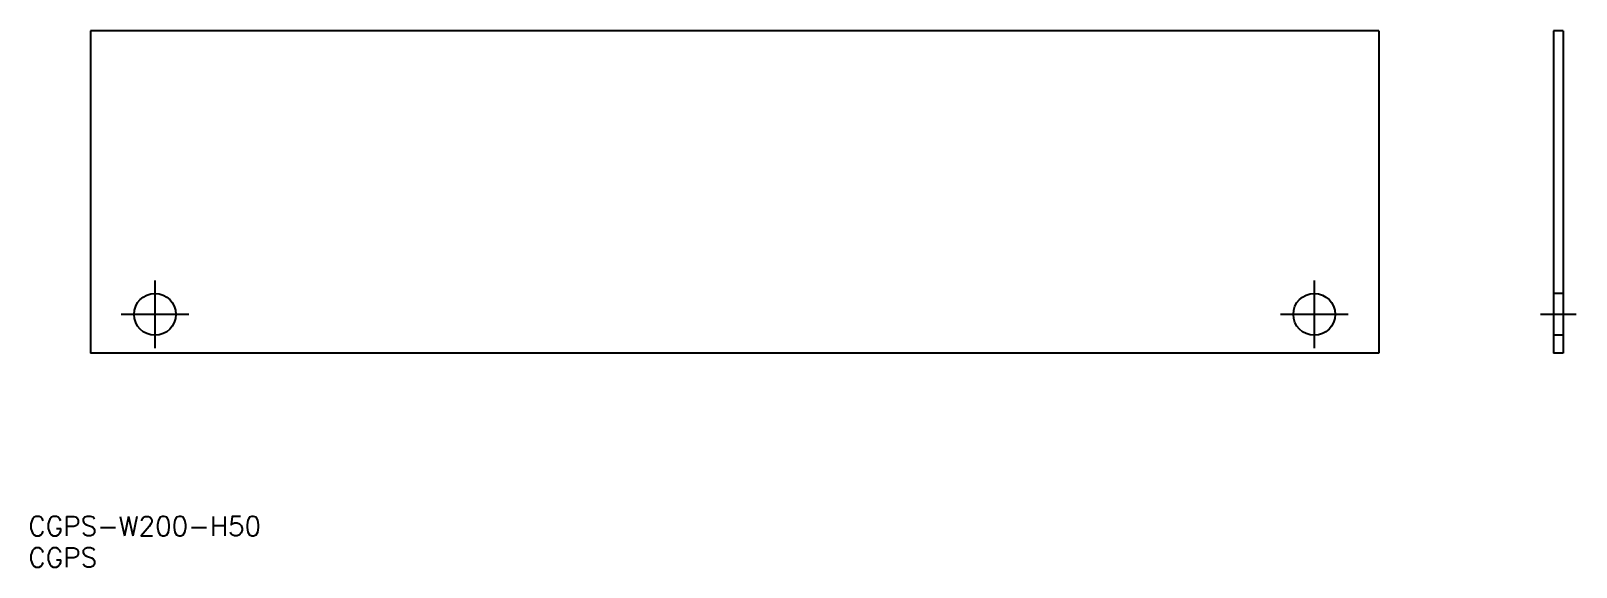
# Model space of a CAD drawing. Extents: x -9 to 231, y -33 to 50.
import ezdxf

# ---------------------------------------------------------------- set-up
doc = ezdxf.new("R2010")
doc.units = 0
doc.linetypes.add('CENTER', pattern=[50.8, 31.75, -6.35, 6.35, -6.35])
doc.linetypes.add('DASHED', pattern=[19.05, 12.7, -6.35])
doc.layers.get('0').update_dxf_attribs({"linetype": 'CONTINUOUS'})
doc.layers.add('CENTER', color=1, linetype='CENTER')
doc.styles.get("Standard").update_dxf_attribs({"font": 'txt.shx', "height": 3, "bigfont": 'bigfont.shx'})

# ---------------------------------------------------------------- blocks, each defined once
blk = doc.blocks.new('*U2')
at = {"color": 7, "linetype": 'CONTINUOUS'}
blk.add_text('CGPS-W200-H50', height=3, dxfattribs=at).set_placement((-9.65, -28.36))
blk = doc.blocks.new('*U3')
at = {"color": 7, "linetype": 'CONTINUOUS'}
blk.add_text('CGPS', height=3, dxfattribs=at).set_placement((-9.65, -33.23))

msp = doc.modelspace()

# ---------------------------------------------------------------- linework, layer by layer
at = {"color": 7, "linetype": 'CONTINUOUS'}
for p, q in [((0, 50), (0, 0)), ((200, 50), (0, 50)), ((200, 50), (200, 0)), ((228.65, 50), (227.15, 50)), ((227.15, 50), (227.15, 0)), ((228.65, 50), (228.65, 0)), ((200, 0), (0, 0)), ((228.65, 0), (227.15, 0))]:
    msp.add_line(p, q, dxfattribs=at)
at = {"color": 3, "linetype": 'DASHED'}
for p, q in [((228.65, 9.25), (227.15, 9.25)), ((228.65, 2.75), (227.15, 2.75))]:
    msp.add_line(p, q, dxfattribs=at)
at = {"color": 7, "linetype": 'CONTINUOUS'}
for centre in [(10, 6), (190, 6)]:
    msp.add_circle(centre, 3.25, dxfattribs=at)
at = {"layer": 'CENTER', "color": 1, "linetype": 'CENTER'}
for p, q in [((10, 11.25), (10, 0.75)), ((190, 11.25), (190, 0.75)), ((15.25, 6), (4.75, 6)), ((195.25, 6), (184.75, 6)), ((230.65, 6), (225.15, 6))]:
    msp.add_line(p, q, dxfattribs=at)

# ---------------------------------------------------------------- block references
at = {"color": 7, "linetype": 'CONTINUOUS'}
for name in ['*U2', '*U3']:
    msp.add_blockref(name, (0, 0), dxfattribs=at)

doc.saveas('drawing.dxf')
